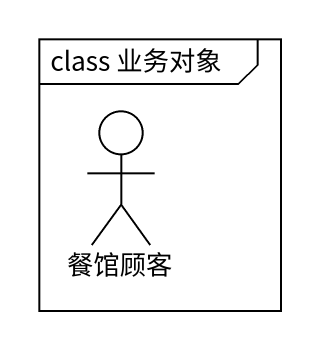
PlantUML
@startuml
mainframe class 业务对象
actor 餐馆顾客
@enduml
